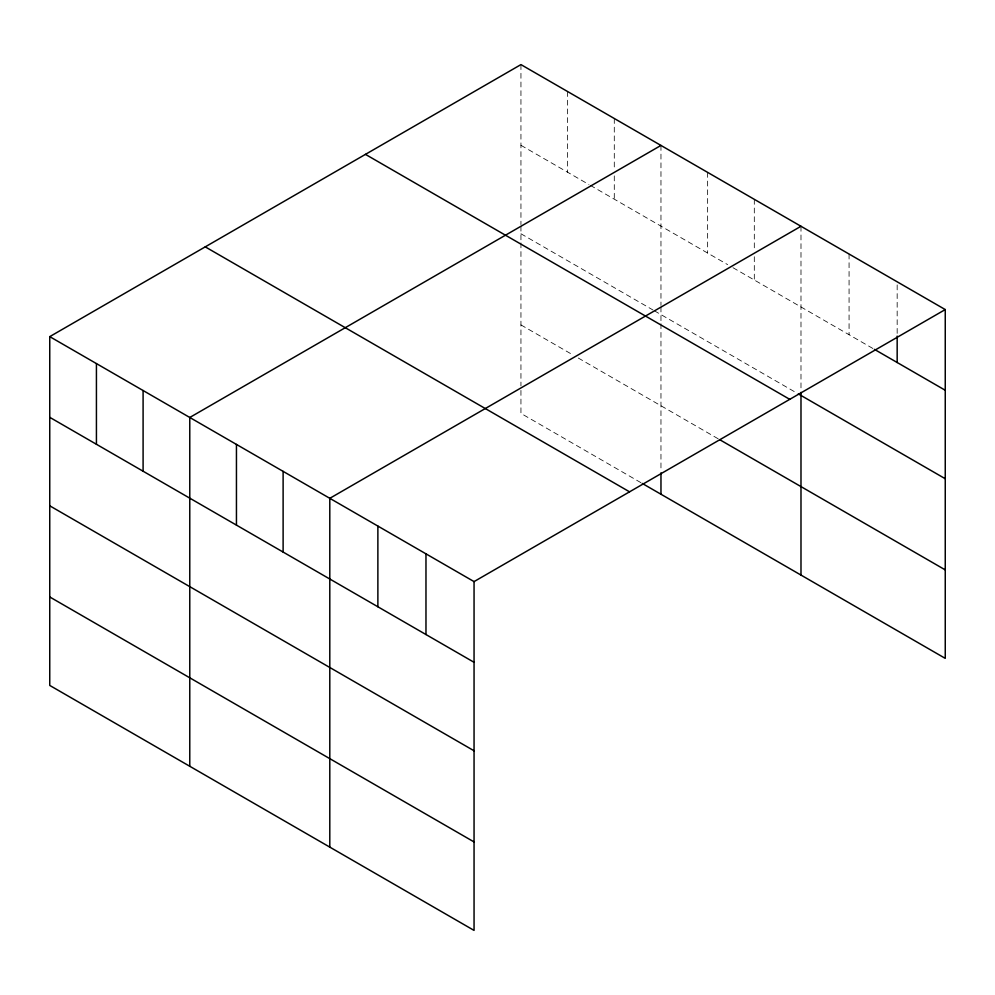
<?xml version="1.0" encoding="UTF-8"?>
<svg xmlns="http://www.w3.org/2000/svg" width="995" height="995" viewBox="0 0 995 995"><rect width="100%" height="100%" fill="white"/><g stroke="black" fill="none" stroke-linecap="round" stroke-linejoin="round"><path stroke-width="0.75" stroke-dasharray="4.97 3.73" d="M520.945 64.6L520.945 224.609M520.945 145.295L588.953 184.56M590.284 185.319L727.643 264.62M732.979 267.705L873.112 348.611M520.945 233.763L652.956 309.98M654.3 310.751L796.983 393.137M520.945 324.917L572.946 354.941M578.282 358.026L718.303 438.87M640.954 482.687L520.945 413.398L520.945 387.465M897.167 284.906L897.167 334.569M849.071 254.036L849.071 334.73M800.987 226.275L800.987 390.873M754.309 199.336L754.309 250.541M754.309 256.747L754.309 280.03M707.632 172.384L707.632 253.078M660.966 145.432L660.966 305.453M660.966 306.982L660.966 322.206M660.966 323.723L660.966 471.356M614.288 118.492L614.288 169.697M614.288 175.904L614.288 199.187M567.61 91.54L567.61 172.234M520.945 226.139L520.945 241.362M520.945 242.879L520.945 385.936"/><path stroke-width="1.49" d="M945.25 309.569L474.055 581.602L474.055 930.4L49.75 685.431L49.75 336.633L520.945 64.6L945.25 309.569L945.25 658.367L642.297 483.458M660.966 145.432L189.771 417.477L189.771 766.274M800.987 226.275L329.793 498.321L329.793 847.118M874.456 349.382L945.25 390.264M798.313 393.908L945.25 478.732M365.451 154.362L789.756 399.343M719.634 439.641L945.25 569.886M205.244 246.859L629.549 491.828M49.75 336.633L474.055 581.602M49.75 417.328L474.055 662.297M49.75 505.808L474.055 750.777M49.75 596.963L474.055 841.932M897.167 336.123L897.167 362.503M800.987 392.391L800.987 575.073M660.966 472.874L660.966 494.229M425.972 553.842L425.972 634.536M377.876 526.081L377.876 606.776M283.115 471.369L283.115 552.063M236.449 444.417L236.449 525.111M143.093 390.525L143.093 471.22M96.428 363.585L96.428 444.28"/></g></svg>
